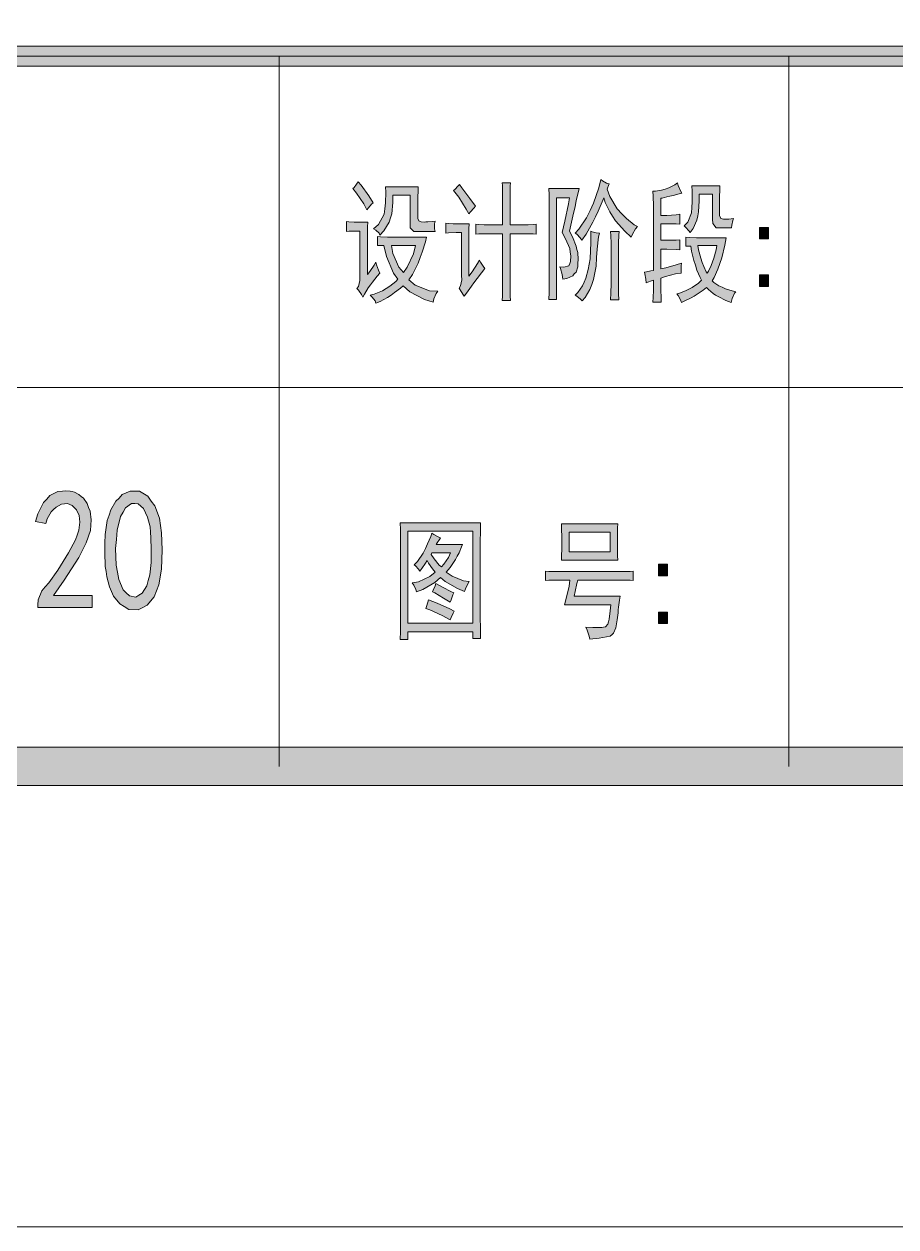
# Model space of a CAD drawing. Header units: millimetres. Extents: x 261 to 114907, y 32 to 1998430.
# Drawn here: x 110031 to 112305, y 1927133 to 1930268 of the extents above; entities that cross this region are included whole.
import ezdxf

# ---------------------------------------------------------------- set-up
doc = ezdxf.new("R2010")
doc.units = ezdxf.units.MM

msp = doc.modelspace()

# ---------------------------------------------------------------- hatches: boundary and pattern name
h = msp.add_hatch(color=0)
h.dxf.hatch_style = 2
h.paths.add_polyline_path([(107700.3, 1930158.7), (107700.3, 1930210.4), (113706.8, 1930210.4), (113706.8, 1930158.7)])
h = msp.add_hatch(color=0)
h.dxf.hatch_style = 2
h.paths.add_polyline_path([(110902, 1929857), (110910.2, 1929848.4), (110929.6, 1929820.4), (110941.2, 1929801.9), (110937.3, 1929798.4), (110929.1, 1929789.4), (110925.2, 1929784.2), (110916.6, 1929799.7), (110898.1, 1929827.3), (110888.6, 1929839.3), (110891.6, 1929842.4), (110898.1, 1929851)])
h = msp.add_hatch(color=0)
h.dxf.hatch_style = 2
h.paths.add_polyline_path([(111055.8, 1929727.3), (111047.2, 1929727.3), (111038.1, 1929736.8), (111037.7, 1929746.3), (111037.7, 1929822.1), (110992.9, 1929822.1), (110992.9, 1929803.2), (110989.9, 1929773.4), (110986.4, 1929762.6), (110983, 1929751.9), (110969.2, 1929729.5), (110958.4, 1929717.8), (110956.7, 1929722.6), (110948.5, 1929730.8), (110942.5, 1929734.2), (110955, 1929745.4), (110969.6, 1929772.1), (110971.4, 1929786.8), (110973.1, 1929801.9), (110974.4, 1929829.9), (110973.9, 1929843.7), (111058.8, 1929843.7), (111058.4, 1929835.5), (111058, 1929815.2), (111058, 1929803.2), (111058, 1929766.5), (111058, 1929760.9), (111060.6, 1929754.9), (111063.6, 1929753.6), (111066.2, 1929752.7), (111074.3, 1929751.9), (111079.1, 1929752.3), (111084.3, 1929752.7), (111095.9, 1929753.6), (111102.8, 1929754.5), (111101.5, 1929747.6), (111101.5, 1929734.2), (111102.8, 1929727.3)])
h = msp.add_hatch(color=0)
h.dxf.hatch_style = 2
h.paths.add_polyline_path([(111166.6, 1929850.1), (111173, 1929841.5), (111193.7, 1929813.1), (111207.9, 1929793.7), (111203.6, 1929788.1), (111195, 1929778.2), (111190.7, 1929773.4), (111184.2, 1929785.9), (111164.4, 1929816.5), (111151, 1929834.2), (111154.9, 1929837.6), (111162.3, 1929845.8)])
h = msp.add_hatch(color=0)
h.dxf.hatch_style = 2
h.paths.add_polyline_path([(111279, 1929745), (111279, 1929812.6), (111279, 1929826), (111278.6, 1929847.1), (111278.2, 1929854.4), (111299.3, 1929854.4), (111298.9, 1929845.8), (111298.4, 1929829.9), (111298.4, 1929823.4), (111298.4, 1929745), (111339.8, 1929745), (111345.8, 1929745), (111359.2, 1929745.4), (111366.1, 1929746.3), (111366.1, 1929720.4), (111358.7, 1929721.3), (111345.8, 1929721.7), (111340.7, 1929721.7), (111298.4, 1929721.7), (111298.4, 1929586.8), (111298.4, 1929578.6), (111298.9, 1929558.8), (111299.3, 1929547.6), (111278.2, 1929547.6), (111278.6, 1929558.8), (111279, 1929577.8), (111279, 1929585.5), (111279, 1929721.7), (111239.4, 1929721.7), (111231.6, 1929721.7), (111216.5, 1929721.3), (111209.2, 1929720.4), (111209.2, 1929746.3), (111216.5, 1929745.4), (111230.8, 1929745), (111237.2, 1929745)])
h = msp.add_hatch(color=0)
h.dxf.hatch_style = 2
h.paths.add_polyline_path([(111478.5, 1929839.3), (111476.8, 1929832), (111471.2, 1929807.9), (111467.8, 1929791.5), (111463.9, 1929775.1), (111457, 1929743.7), (111453.6, 1929728.6), (111461.3, 1929713.1), (111471.2, 1929689), (111472.9, 1929680.8), (111475.1, 1929672.2), (111476, 1929654.5), (111475.5, 1929645), (111475.1, 1929635.5), (111470.4, 1929621.3), (111466, 1929616.6), (111461.7, 1929611.8), (111446.7, 1929604.9), (111436.3, 1929602.8), (111434.2, 1929615.3), (111429.9, 1929631.2), (111428.1, 1929635.5), (111438.5, 1929634.2), (111451.4, 1929638.1), (111454, 1929643.7), (111456.1, 1929648.9), (111457, 1929664), (111455.3, 1929673.4), (111454, 1929682.9), (111443.2, 1929708.3), (111434.2, 1929724.7), (111441.1, 1929754.5), (111451, 1929799.7), (111453.6, 1929815.2), (111419.1, 1929815.2), (111419.1, 1929550.2), (111399.7, 1929550.2), (111400.1, 1929568.3), (111400.5, 1929600.2), (111400.5, 1929614), (111400.5, 1929774.7), (111400.5, 1929790.2), (111400.1, 1929822.5), (111399.7, 1929839.3)])
h = msp.add_hatch(color=0)
h.dxf.hatch_style = 2
h.paths.add_polyline_path([(111551.8, 1929838.1), (111558.7, 1929818.7), (111577.7, 1929786.3), (111589.7, 1929773.8), (111601.8, 1929761.4), (111622, 1929745), (111630.7, 1929740.7), (111625.9, 1929734.2), (111617.7, 1929720), (111614.7, 1929712.7), (111597.9, 1929728.2), (111573.3, 1929755.3), (111566, 1929767.4), (111558.3, 1929779), (111546.6, 1929803.2), (111542.8, 1929815.2), (111538.9, 1929804.9), (111528.5, 1929780.3), (111521.6, 1929765.7), (111514.7, 1929751.4), (111497.1, 1929720.4), (111485.9, 1929704.5), (111481.6, 1929710.5), (111472.5, 1929720), (111467.8, 1929723.4), (111478.1, 1929733.3), (111497.9, 1929762.6), (111507, 1929782), (111516, 1929801.4), (111530.3, 1929841.5), (111535.4, 1929862.6), (111539.7, 1929859.2), (111550.1, 1929853.6), (111557, 1929851.8), (111554.8, 1929847.1), (111552.2, 1929840.2)])
h = msp.add_hatch(color=0)
h.dxf.hatch_style = 2
h.paths.add_polyline_path([(111746.6, 1929827.3), (111739.2, 1929825.1), (111723.7, 1929821.2), (111715.5, 1929819.1), (111706.9, 1929817.4), (111695.3, 1929814.4), (111691.4, 1929813.9), (111691.4, 1929769.1), (111706.9, 1929769.1), (111731.5, 1929770.4), (111741.4, 1929772.1), (111741.4, 1929746.3), (111731.5, 1929747.1), (111706.9, 1929747.6), (111691.4, 1929747.6), (111691.4, 1929704.5), (111706.9, 1929704.5), (111731.5, 1929704.9), (111741.4, 1929705.8), (111741.4, 1929679.9), (111731.5, 1929680.8), (111706.9, 1929681.2), (111691.4, 1929681.2), (111691.4, 1929629.9), (111704.8, 1929632.5), (111731.5, 1929640.3), (111745.3, 1929645), (111744.9, 1929638.1), (111744.4, 1929625.2), (111744.4, 1929619.1), (111730.2, 1929616.6), (111703.9, 1929609.7), (111691.4, 1929605.8), (111691.4, 1929582.5), (111691.4, 1929574.8), (111692.3, 1929554.9), (111692.7, 1929543.3), (111671.2, 1929543.3), (111672, 1929554.9), (111672.5, 1929574.8), (111672.5, 1929582.5), (111672.5, 1929600.2), (111667.3, 1929598.9), (111657.8, 1929595.4), (111653.1, 1929593.3), (111652.2, 1929602.8), (111650, 1929617), (111649.2, 1929621.7), (111653.9, 1929622.6), (111665.6, 1929624.8), (111672.5, 1929626), (111672.5, 1929782.9), (111672.5, 1929794.1), (111672, 1929819.1), (111671.2, 1929832.9), (111677.6, 1929832.9), (111693.1, 1929835.5), (111702.6, 1929838.1), (111712.5, 1929841.1), (111728.5, 1929848.8), (111735.4, 1929854.4), (111737.1, 1929847.1), (111742.7, 1929833.3)])
h = msp.add_hatch(color=0)
h.dxf.hatch_style = 2
h.paths.add_polyline_path([(111845.7, 1929846.2), (111845.3, 1929836.3), (111844.8, 1929817.4), (111844.8, 1929808.3), (111844.8, 1929774.7), (111844.8, 1929768.7), (111847.8, 1929761.4), (111851.3, 1929760.5), (111854.7, 1929759.6), (111869.4, 1929759.6), (111881, 1929760.9), (111879.3, 1929756.2), (111876.7, 1929744.1), (111876.3, 1929736.8), (111844.8, 1929736.8), (111836.2, 1929736.8), (111827.2, 1929748.4), (111826.3, 1929759.6), (111826.3, 1929824.7), (111791.8, 1929824.7), (111791.8, 1929807), (111790.1, 1929778.6), (111787.9, 1929767.8), (111785.8, 1929757), (111776.3, 1929735.5), (111768.6, 1929724.7), (111765.1, 1929729.5), (111756.9, 1929738.1), (111752.6, 1929742.4), (111762.1, 1929751.4), (111772, 1929775.6), (111772.9, 1929790.2), (111773.3, 1929804.9), (111773.3, 1929832.9), (111772.9, 1929846.2)])
h = msp.add_hatch(color=0)
h.dxf.hatch_style = 2
h.paths.add_polyline_path([(110927, 1929751.9), (110926.5, 1929739.4), (110926.1, 1929712.7), (110926.1, 1929697.6), (110926.1, 1929615.3), (110932.6, 1929623), (110943.8, 1929639.4), (110948.5, 1929647.6), (110949.8, 1929640.7), (110955, 1929626.5), (110958.4, 1929619.1), (110952, 1929611), (110939.9, 1929595.4), (110934.3, 1929588.1), (110928.7, 1929580.8), (110918.4, 1929564.4), (110914, 1929555.8), (110910.6, 1929563.1), (110902.8, 1929574.8), (110899, 1929578.6), (110902.8, 1929584.2), (110906.7, 1929599.8), (110906.7, 1929609.7), (110906.7, 1929728.6), (110896.4, 1929728.6), (110878.7, 1929728.2), (110871.4, 1929727.3), (110871.4, 1929753.2), (110877.8, 1929752.3), (110891.6, 1929751.9), (110899, 1929751.9)])
h = msp.add_hatch(color=0)
h.dxf.hatch_style = 2
h.paths.add_polyline_path([(111192, 1929747.6), (111191.1, 1929734.6), (111190.7, 1929707.9), (111190.7, 1929693.7), (111190.7, 1929611), (111199.3, 1929622.6), (111213.1, 1929643.7), (111218.3, 1929652.8), (111221.3, 1929647.6), (111228.2, 1929636.8), (111232.5, 1929631.2), (111204, 1929593.3), (111197.6, 1929584.7), (111184.7, 1929567), (111178.6, 1929558.4), (111175.2, 1929564.4), (111168.3, 1929575.2), (111165.3, 1929579.9), (111169.1, 1929585.5), (111172.2, 1929601.5), (111171.7, 1929612.3), (111171.7, 1929724.7), (111157.9, 1929724.7), (111137.7, 1929723.9), (111130.8, 1929723.4), (111130.8, 1929748.9), (111139, 1929748.4), (111150.2, 1929747.6), (111153.2, 1929747.6)])
h = msp.add_hatch(color=0)
h.paths.add_polyline_path([(110952.4, 1929714), (110960.6, 1929713.1), (110978.7, 1929712.7), (110989, 1929712.7), (111080.4, 1929712.7), (111077.4, 1929700.2), (111068.7, 1929673.4), (111063.6, 1929659.2), (111058.4, 1929644.6), (111043.7, 1929615.7), (111034.7, 1929601.5), (111051.1, 1929587.3), (111088.6, 1929572.6), (111109.7, 1929571.7), (111105.8, 1929565.7), (111099.3, 1929551.5), (111097.6, 1929543.3), (111075.6, 1929549.8), (111036.9, 1929570.5), (111019.6, 1929585.5), (111012.7, 1929579.9), (110997.2, 1929568.3), (110988.2, 1929561.8), (110978.7, 1929555.4), (110959.3, 1929545), (110948.5, 1929540.7), (110946.4, 1929546.3), (110939, 1929556.2), (110933.4, 1929561), (110944.2, 1929563.6), (110965.3, 1929572.6), (110975.2, 1929578.6), (110985.1, 1929584.7), (111000.2, 1929596.7), (111005.4, 1929602.8), (110994.2, 1929618.7), (110975.7, 1929662.2), (110968.8, 1929690.7), (110952.4, 1929690.7)])
h.paths.add_polyline_path([(111020.5, 1929620.4), (111030.4, 1929634.2), (111046.3, 1929669.1), (111051.9, 1929690.7), (110989, 1929690.7), (110992.5, 1929670), (111008.4, 1929634.7)])
h = msp.add_hatch(color=0)
h.dxf.hatch_style = 2
h.paths.add_polyline_path([(111531.5, 1929723.4), (111529.4, 1929713.1), (111525.9, 1929681.2), (111524.2, 1929659.2), (111522.9, 1929637.2), (111516, 1929602.3), (111511.3, 1929589.4), (111506.1, 1929576.5), (111494.1, 1929554.9), (111486.7, 1929546.3), (111482.4, 1929551.1), (111472.5, 1929558.4), (111467.8, 1929561), (111475.1, 1929568.3), (111487.2, 1929585.5), (111491.5, 1929595.4), (111495.8, 1929605.4), (111502.2, 1929628.6), (111504.4, 1929642), (111507, 1929655.8), (111509.1, 1929698.9), (111509.1, 1929728.6), (111512.2, 1929726.4), (111523.4, 1929723.9)])
h = msp.add_hatch(color=0)
h.dxf.hatch_style = 2
h.paths.add_polyline_path([(111583.3, 1929727.3), (111582, 1929717.8), (111581.1, 1929697.6), (111581.1, 1929686.8), (111581.1, 1929596.3), (111581.1, 1929589.4), (111581.5, 1929565.7), (111582, 1929548.9), (111560.8, 1929548.9), (111561.3, 1929567), (111561.7, 1929591.6), (111561.7, 1929597.6), (111561.7, 1929686.8), (111561.7, 1929696.3), (111561.3, 1929716.5), (111560.8, 1929727.3)])
h = msp.add_hatch(color=0)
h.paths.add_polyline_path([(111862.1, 1929710.9), (111859, 1929692), (111850.9, 1929658.8), (111845.7, 1929644.1), (111840.5, 1929629.5), (111830.6, 1929607.1), (111825.4, 1929598.9), (111830.2, 1929594.2), (111843.1, 1929585.5), (111851.7, 1929582.1), (111860.3, 1929578.2), (111878, 1929572.6), (111887.5, 1929570.5), (111883.6, 1929566.6), (111877.6, 1929552.4), (111875, 1929542), (111861.6, 1929547.6), (111840.9, 1929557.5), (111834.5, 1929561.8), (111828, 1929566.1), (111816, 1929576.1), (111810.4, 1929581.2), (111802.2, 1929574.8), (111786.2, 1929563.6), (111778.9, 1929558.8), (111771.1, 1929554.5), (111754.3, 1929546.3), (111745.3, 1929542), (111743.1, 1929548.9), (111737.1, 1929560.5), (111733.2, 1929565.3), (111740.1, 1929567), (111756.1, 1929573), (111764.7, 1929577.3), (111773.3, 1929581.2), (111790.1, 1929592.9), (111797.9, 1929600.2), (111794, 1929607.1), (111785.8, 1929626.5), (111781.9, 1929639.4), (111777.6, 1929651.5), (111771.6, 1929676.5), (111769.8, 1929689.4), (111766, 1929689.4), (111759.5, 1929689.4), (111756.5, 1929689.4), (111756.5, 1929712.7), (111766, 1929711.8), (111784.5, 1929710.9), (111793.1, 1929710.9)])
h.paths.add_polyline_path([(111787.9, 1929690.7), (111790.1, 1929679.5), (111795.7, 1929657.5), (111799.6, 1929646.7), (111803.5, 1929636.4), (111809.9, 1929622.6), (111812.1, 1929619.1), (111816, 1929623.9), (111822.8, 1929638.5), (111826.3, 1929648.5), (111830.2, 1929657.9), (111835.8, 1929679.5), (111837.5, 1929690.7), (111793.1, 1929690.7)])
h = msp.add_hatch(color=0)
h.dxf.hatch_style = 2
h.paths.add_polyline_path([(111972.4, 1929708.3), (111949.1, 1929708.3), (111949.1, 1929738.1), (111972.4, 1929738.1)])
h = msp.add_hatch(color=0)
h.dxf.hatch_style = 2
h.paths.add_polyline_path([(111972.4, 1929584.2), (111949.1, 1929584.2), (111949.1, 1929614), (111972.4, 1929614)])
h = msp.add_hatch(color=0)
h.dxf.hatch_style = 2
h.paths.add_polyline_path([(110066.4, 1928753.9), (110067.3, 1928767.2), (110077.2, 1928790.9), (110086.2, 1928801.3), (110095.3, 1928812), (110118.6, 1928844.8), (110132.4, 1928867.2), (110146.6, 1928889.6), (110164.7, 1928924.1), (110169, 1928936.1), (110173.3, 1928948.6), (110176.3, 1928969.8), (110175.4, 1928978.4), (110174.2, 1928987), (110167.7, 1929001.6), (110162.1, 1929007.2), (110156.5, 1929012.8), (110143.6, 1929018), (110136.2, 1929017.2), (110128.5, 1929016.3), (110114.7, 1929009), (110107.8, 1929002.9), (110101.3, 1928996.9), (110091, 1928978.4), (110087.5, 1928966.3), (110060.8, 1928971.5), (110066.4, 1928991.7), (110081.1, 1929021), (110089.7, 1929030.1), (110098.3, 1929039.1), (110119, 1929049.5), (110131.1, 1929050.3), (110138, 1929051.2), (110150.9, 1929050.8), (110156.5, 1929049.5), (110162.1, 1929048.2), (110173.7, 1929042.2), (110179.3, 1929037), (110185.4, 1929032.2), (110195.3, 1929018), (110199.2, 1929008.1), (110203, 1928998.6), (110205.6, 1928975.4), (110204.8, 1928961.6), (110203.9, 1928948.2), (110192.7, 1928915.9), (110183.2, 1928896.9), (110173.3, 1928878), (110135.4, 1928818.9), (110107.4, 1928778.4), (110208.2, 1928778.4), (110208.2, 1928747), (110066.4, 1928747)])
h = msp.add_hatch(color=0)
h.paths.add_polyline_path([(110241.8, 1928914.6), (110242.7, 1928937.9), (110247.8, 1928974.5), (110252.6, 1928987.9), (110256.9, 1929001.6), (110269.8, 1929024.1), (110278.4, 1929032.7), (110286.6, 1929041.7), (110307.3, 1929050.3), (110319.8, 1929050.3), (110331.9, 1929050.3), (110353.4, 1929037.4), (110362.5, 1929024.9), (110371.5, 1929012), (110383.6, 1928980.1), (110386.2, 1928960.7), (110389.2, 1928941.7), (110390.9, 1928897.4), (110390, 1928872.4), (110388.8, 1928847.4), (110381.9, 1928806.4), (110375.8, 1928790.9), (110369.8, 1928775), (110352.1, 1928753), (110340.1, 1928747), (110328, 1928740.9), (110304.3, 1928742.2), (110292.2, 1928749.6), (110280.6, 1928757.3), (110263.8, 1928776.7), (110258.6, 1928789.2), (110253.9, 1928801.3), (110247, 1928827.1), (110244.8, 1928840.9), (110242.7, 1928854.3), (110241.4, 1928891.3)])
h.paths.add_polyline_path([(110271.5, 1928924.9), (110269.4, 1928900.8), (110270.7, 1928857.7), (110274.1, 1928839.2), (110277.6, 1928820.2), (110289.2, 1928793.5), (110297.4, 1928785.8), (110305.6, 1928777.6), (110322, 1928774.6), (110330.1, 1928779.3), (110338.8, 1928784.5), (110350.8, 1928803.4), (110354.7, 1928818.1), (110358.6, 1928832.3), (110362.5, 1928864.2), (110362.5, 1928881), (110362.5, 1928898.2), (110361.6, 1928929.2), (110360.3, 1928943.5), (110359.5, 1928957.3), (110353, 1928982.7), (110347.8, 1928994.3), (110342.6, 1929005.5), (110328.4, 1929017.6), (110319.8, 1929018), (110311.2, 1929018.4), (110295.7, 1929007.2), (110288.8, 1928996), (110282.3, 1928984.4), (110273.3, 1928949.1)])
h = msp.add_hatch(color=0)
h.paths.add_polyline_path([(111221.3, 1928968), (111220.9, 1928950.8), (111220.4, 1928913.7), (111220.4, 1928893.5), (111220.4, 1928748.7), (111220.4, 1928728), (111220.9, 1928686.6), (111221.3, 1928666.4), (111201, 1928666.4), (111201, 1928684.1), (111031.7, 1928684.1), (111031.7, 1928663.8), (111011.4, 1928663.8), (111012.3, 1928684.5), (111012.7, 1928728), (111012.7, 1928750), (111012.7, 1928893.5), (111012.7, 1928913.3), (111012.3, 1928950.4), (111011.4, 1928968)])
h.paths.add_polyline_path([(111201, 1928706.9), (111201, 1928946.1), (111031.7, 1928946.1), (111031.7, 1928706.9)])
h = msp.add_hatch(color=0)
h.paths.add_polyline_path([(111579.4, 1928965), (111578.9, 1928955.1), (111578.5, 1928931.8), (111578.5, 1928919.3), (111578.5, 1928906.4), (111578.9, 1928881.8), (111579.4, 1928870.6), (111432.4, 1928870.6), (111432.9, 1928880.1), (111433.3, 1928902.1), (111433.3, 1928915), (111433.3, 1928928.8), (111432.9, 1928953.8), (111432.4, 1928965)])
h.paths.add_polyline_path([(111559.1, 1928892.2), (111559.1, 1928943.5), (111452.7, 1928943.5), (111452.7, 1928892.2)])
h = msp.add_hatch(color=0)
h.paths.add_polyline_path([(111117, 1928928.8), (111114, 1928924.5), (111108.4, 1928915.9), (111105.8, 1928911.2), (111173.9, 1928911.2), (111171.7, 1928905.1), (111165.3, 1928890), (111160.5, 1928881.4), (111156.2, 1928872.4), (111142, 1928851.7), (111132.1, 1928839.6), (111147.6, 1928829.3), (111177.3, 1928817.2), (111192, 1928815.1), (111188.5, 1928809), (111182.5, 1928796.1), (111179.9, 1928789.2), (111161, 1928797), (111129.5, 1928815.1), (111117, 1928825.8), (111102.4, 1928812.9), (111070.9, 1928793.9), (111054.1, 1928787.9), (111052.8, 1928793.9), (111047.2, 1928805.6), (111042.9, 1928811.2), (111059.3, 1928814.6), (111089, 1928828.4), (111102.8, 1928839.6), (111095.9, 1928848.2), (111085.5, 1928862.9), (111082.5, 1928869.4), (111077.8, 1928862.5), (111068.3, 1928848.7), (111063.1, 1928842.2), (111059.7, 1928847.4), (111051.9, 1928855.6), (111048.1, 1928858.1), (111056.7, 1928867.6), (111071.3, 1928889.2), (111077.4, 1928900.8), (111083.4, 1928912.9), (111092, 1928932.7), (111094.6, 1928940.9), (111099.8, 1928937.4), (111111, 1928931.4)])
h.paths.add_polyline_path([(111092.9, 1928885.3), (111100.2, 1928874.1), (111113.6, 1928857.7), (111119.2, 1928853), (111125.6, 1928859.9), (111137.7, 1928878), (111143.3, 1928889.6), (111094.6, 1928889.6)])
h = msp.add_hatch(color=0)
h.dxf.hatch_style = 2
h.paths.add_polyline_path([(111585.4, 1928840.9), (111594.9, 1928840.9), (111612.1, 1928841.3), (111619.9, 1928842.2), (111619.9, 1928817.6), (111612.1, 1928818.5), (111594.9, 1928818.9), (111585.4, 1928818.9), (111475.1, 1928818.9), (111472.9, 1928809.9), (111468.2, 1928788.8), (111465.6, 1928777.1), (111585.4, 1928777.1), (111583.7, 1928766.4), (111581.5, 1928748.3), (111580.7, 1928740.9), (111580.2, 1928733.2), (111577.7, 1928715.5), (111576.4, 1928704.7), (111574.6, 1928694.4), (111568.6, 1928680.2), (111564.3, 1928676.7), (111559.6, 1928672.9), (111530.7, 1928667.3), (111506.1, 1928665.1), (111504.4, 1928672.4), (111499.2, 1928687.9), (111496.2, 1928696.1), (111514.3, 1928695.3), (111537.6, 1928695.3), (111542.3, 1928696.1), (111547.1, 1928697), (111553.5, 1928703.9), (111554.8, 1928710.3), (111556.5, 1928716.8), (111559.6, 1928738.8), (111561.3, 1928754.3), (111440.6, 1928754.3), (111444.9, 1928770.7), (111452.3, 1928803), (111454.4, 1928818.9), (111430.3, 1928818.9), (111419.5, 1928818.9), (111399.7, 1928818.5), (111390.6, 1928817.6), (111390.6, 1928842.2), (111399.7, 1928841.3), (111419.5, 1928840.9), (111430.3, 1928840.9)])
h = msp.add_hatch(color=0)
h.dxf.hatch_style = 2
h.paths.add_polyline_path([(111709.1, 1928830.1), (111685.8, 1928830.1), (111685.8, 1928859.9), (111709.1, 1928859.9)])
h = msp.add_hatch(color=0)
h.dxf.hatch_style = 2
h.paths.add_polyline_path([(111104.9, 1928809.9), (111122.2, 1928800.4), (111145.4, 1928787.9), (111151.5, 1928785.3), (111148.9, 1928780.2), (111144.6, 1928767.7), (111142.4, 1928761.2), (111125.2, 1928772), (111101.9, 1928785.3), (111095.9, 1928787.9), (111098, 1928792.6), (111102.8, 1928803.4)])
h = msp.add_hatch(color=0)
h.dxf.hatch_style = 2
h.paths.add_polyline_path([(111085.5, 1928767.7), (111108, 1928759), (111141.1, 1928744), (111152.3, 1928737.9), (111149.8, 1928732.8), (111145, 1928721.1), (111142.4, 1928715.1), (111121.7, 1928726.7), (111089.4, 1928741.4), (111078.7, 1928744.8), (111080.4, 1928750), (111084.3, 1928761.6)])
h = msp.add_hatch(color=0)
h.dxf.hatch_style = 2
h.paths.add_polyline_path([(111709.1, 1928705.6), (111685.8, 1928705.6), (111685.8, 1928735.3), (111709.1, 1928735.3)])
h = msp.add_hatch(color=0)
h.dxf.hatch_style = 2
h.paths.add_polyline_path([(16914.1, 1928283.3), (17014.1, 1928383.3), (113656.8, 1928383.3), (113756.8, 1928283.3)])

# ---------------------------------------------------------------- linework, layer by layer
at = {"color": 0, "lineweight": 0}
for points in [[(114906.9, 1927132.8), (114906.9, 1998429.8), (13963.2, 1998429.8), (13963.2, 1927132.8)], [(107700.3, 1930158.7), (107700.3, 1930210.4), (113706.8, 1930210.4), (113706.8, 1930158.7)], [(110902, 1929857), (110910.2, 1929848.4), (110929.6, 1929820.4), (110941.2, 1929801.9), (110937.3, 1929798.4), (110929.1, 1929789.4), (110925.2, 1929784.2), (110916.6, 1929799.7), (110898.1, 1929827.3), (110888.6, 1929839.3), (110891.6, 1929842.4), (110898.1, 1929851)], [(111055.8, 1929727.3), (111047.2, 1929727.3), (111038.1, 1929736.8), (111037.7, 1929746.3), (111037.7, 1929822.1), (110992.9, 1929822.1), (110992.9, 1929803.2), (110989.9, 1929773.4), (110986.4, 1929762.6), (110983, 1929751.9), (110969.2, 1929729.5), (110958.4, 1929717.8), (110956.7, 1929722.6), (110948.5, 1929730.8), (110942.5, 1929734.2), (110955, 1929745.4), (110969.6, 1929772.1), (110971.4, 1929786.8), (110973.1, 1929801.9), (110974.4, 1929829.9), (110973.9, 1929843.7), (111058.8, 1929843.7), (111058.4, 1929835.5), (111058, 1929815.2), (111058, 1929803.2), (111058, 1929766.5), (111058, 1929760.9), (111060.6, 1929754.9), (111063.6, 1929753.6), (111066.2, 1929752.7), (111074.3, 1929751.9), (111079.1, 1929752.3), (111084.3, 1929752.7), (111095.9, 1929753.6), (111102.8, 1929754.5), (111101.5, 1929747.6), (111101.5, 1929734.2), (111102.8, 1929727.3)], [(111166.6, 1929850.1), (111173, 1929841.5), (111193.7, 1929813.1), (111207.9, 1929793.7), (111203.6, 1929788.1), (111195, 1929778.2), (111190.7, 1929773.4), (111184.2, 1929785.9), (111164.4, 1929816.5), (111151, 1929834.2), (111154.9, 1929837.6), (111162.3, 1929845.8)], [(111279, 1929745), (111279, 1929812.6), (111279, 1929826), (111278.6, 1929847.1), (111278.2, 1929854.4), (111299.3, 1929854.4), (111298.9, 1929845.8), (111298.4, 1929829.9), (111298.4, 1929823.4), (111298.4, 1929745), (111339.8, 1929745), (111345.8, 1929745), (111359.2, 1929745.4), (111366.1, 1929746.3), (111366.1, 1929720.4), (111358.7, 1929721.3), (111345.8, 1929721.7), (111340.7, 1929721.7), (111298.4, 1929721.7), (111298.4, 1929586.8), (111298.4, 1929578.6), (111298.9, 1929558.8), (111299.3, 1929547.6), (111278.2, 1929547.6), (111278.6, 1929558.8), (111279, 1929577.8), (111279, 1929585.5), (111279, 1929721.7), (111239.4, 1929721.7), (111231.6, 1929721.7), (111216.5, 1929721.3), (111209.2, 1929720.4), (111209.2, 1929746.3), (111216.5, 1929745.4), (111230.8, 1929745), (111237.2, 1929745)], [(111478.5, 1929839.3), (111476.8, 1929832), (111471.2, 1929807.9), (111467.8, 1929791.5), (111463.9, 1929775.1), (111457, 1929743.7), (111453.6, 1929728.6), (111461.3, 1929713.1), (111471.2, 1929689), (111472.9, 1929680.8), (111475.1, 1929672.2), (111476, 1929654.5), (111475.5, 1929645), (111475.1, 1929635.5), (111470.4, 1929621.3), (111466, 1929616.6), (111461.7, 1929611.8), (111446.7, 1929604.9), (111436.3, 1929602.8), (111434.2, 1929615.3), (111429.9, 1929631.2), (111428.1, 1929635.5), (111438.5, 1929634.2), (111451.4, 1929638.1), (111454, 1929643.7), (111456.1, 1929648.9), (111457, 1929664), (111455.3, 1929673.4), (111454, 1929682.9), (111443.2, 1929708.3), (111434.2, 1929724.7), (111441.1, 1929754.5), (111451, 1929799.7), (111453.6, 1929815.2), (111419.1, 1929815.2), (111419.1, 1929550.2), (111399.7, 1929550.2), (111400.1, 1929568.3), (111400.5, 1929600.2), (111400.5, 1929614), (111400.5, 1929774.7), (111400.5, 1929790.2), (111400.1, 1929822.5), (111399.7, 1929839.3)], [(111551.8, 1929838.1), (111558.7, 1929818.7), (111577.7, 1929786.3), (111589.7, 1929773.8), (111601.8, 1929761.4), (111622, 1929745), (111630.7, 1929740.7), (111625.9, 1929734.2), (111617.7, 1929720), (111614.7, 1929712.7), (111597.9, 1929728.2), (111573.3, 1929755.3), (111566, 1929767.4), (111558.3, 1929779), (111546.6, 1929803.2), (111542.8, 1929815.2), (111538.9, 1929804.9), (111528.5, 1929780.3), (111521.6, 1929765.7), (111514.7, 1929751.4), (111497.1, 1929720.4), (111485.9, 1929704.5), (111481.6, 1929710.5), (111472.5, 1929720), (111467.8, 1929723.4), (111478.1, 1929733.3), (111497.9, 1929762.6), (111507, 1929782), (111516, 1929801.4), (111530.3, 1929841.5), (111535.4, 1929862.6), (111539.7, 1929859.2), (111550.1, 1929853.6), (111557, 1929851.8), (111554.8, 1929847.1), (111552.2, 1929840.2)], [(111746.6, 1929827.3), (111739.2, 1929825.1), (111723.7, 1929821.2), (111715.5, 1929819.1), (111706.9, 1929817.4), (111695.3, 1929814.4), (111691.4, 1929813.9), (111691.4, 1929769.1), (111706.9, 1929769.1), (111731.5, 1929770.4), (111741.4, 1929772.1), (111741.4, 1929746.3), (111731.5, 1929747.1), (111706.9, 1929747.6), (111691.4, 1929747.6), (111691.4, 1929704.5), (111706.9, 1929704.5), (111731.5, 1929704.9), (111741.4, 1929705.8), (111741.4, 1929679.9), (111731.5, 1929680.8), (111706.9, 1929681.2), (111691.4, 1929681.2), (111691.4, 1929629.9), (111704.8, 1929632.5), (111731.5, 1929640.3), (111745.3, 1929645), (111744.9, 1929638.1), (111744.4, 1929625.2), (111744.4, 1929619.1), (111730.2, 1929616.6), (111703.9, 1929609.7), (111691.4, 1929605.8), (111691.4, 1929582.5), (111691.4, 1929574.8), (111692.3, 1929554.9), (111692.7, 1929543.3), (111671.2, 1929543.3), (111672, 1929554.9), (111672.5, 1929574.8), (111672.5, 1929582.5), (111672.5, 1929600.2), (111667.3, 1929598.9), (111657.8, 1929595.4), (111653.1, 1929593.3), (111652.2, 1929602.8), (111650, 1929617), (111649.2, 1929621.7), (111653.9, 1929622.6), (111665.6, 1929624.8), (111672.5, 1929626), (111672.5, 1929782.9), (111672.5, 1929794.1), (111672, 1929819.1), (111671.2, 1929832.9), (111677.6, 1929832.9), (111693.1, 1929835.5), (111702.6, 1929838.1), (111712.5, 1929841.1), (111728.5, 1929848.8), (111735.4, 1929854.4), (111737.1, 1929847.1), (111742.7, 1929833.3)], [(111845.7, 1929846.2), (111845.3, 1929836.3), (111844.8, 1929817.4), (111844.8, 1929808.3), (111844.8, 1929774.7), (111844.8, 1929768.7), (111847.8, 1929761.4), (111851.3, 1929760.5), (111854.7, 1929759.6), (111869.4, 1929759.6), (111881, 1929760.9), (111879.3, 1929756.2), (111876.7, 1929744.1), (111876.3, 1929736.8), (111844.8, 1929736.8), (111836.2, 1929736.8), (111827.2, 1929748.4), (111826.3, 1929759.6), (111826.3, 1929824.7), (111791.8, 1929824.7), (111791.8, 1929807), (111790.1, 1929778.6), (111787.9, 1929767.8), (111785.8, 1929757), (111776.3, 1929735.5), (111768.6, 1929724.7), (111765.1, 1929729.5), (111756.9, 1929738.1), (111752.6, 1929742.4), (111762.1, 1929751.4), (111772, 1929775.6), (111772.9, 1929790.2), (111773.3, 1929804.9), (111773.3, 1929832.9), (111772.9, 1929846.2)], [(110927, 1929751.9), (110926.5, 1929739.4), (110926.1, 1929712.7), (110926.1, 1929697.6), (110926.1, 1929615.3), (110932.6, 1929623), (110943.8, 1929639.4), (110948.5, 1929647.6), (110949.8, 1929640.7), (110955, 1929626.5), (110958.4, 1929619.1), (110952, 1929611), (110939.9, 1929595.4), (110934.3, 1929588.1), (110928.7, 1929580.8), (110918.4, 1929564.4), (110914, 1929555.8), (110910.6, 1929563.1), (110902.8, 1929574.8), (110899, 1929578.6), (110902.8, 1929584.2), (110906.7, 1929599.8), (110906.7, 1929609.7), (110906.7, 1929728.6), (110896.4, 1929728.6), (110878.7, 1929728.2), (110871.4, 1929727.3), (110871.4, 1929753.2), (110877.8, 1929752.3), (110891.6, 1929751.9), (110899, 1929751.9)], [(111192, 1929747.6), (111191.1, 1929734.6), (111190.7, 1929707.9), (111190.7, 1929693.7), (111190.7, 1929611), (111199.3, 1929622.6), (111213.1, 1929643.7), (111218.3, 1929652.8), (111221.3, 1929647.6), (111228.2, 1929636.8), (111232.5, 1929631.2), (111204, 1929593.3), (111197.6, 1929584.7), (111184.7, 1929567), (111178.6, 1929558.4), (111175.2, 1929564.4), (111168.3, 1929575.2), (111165.3, 1929579.9), (111169.1, 1929585.5), (111172.2, 1929601.5), (111171.7, 1929612.3), (111171.7, 1929724.7), (111157.9, 1929724.7), (111137.7, 1929723.9), (111130.8, 1929723.4), (111130.8, 1929748.9), (111139, 1929748.4), (111150.2, 1929747.6), (111153.2, 1929747.6)], [(110952.4, 1929714), (110960.6, 1929713.1), (110978.7, 1929712.7), (110989, 1929712.7), (111080.4, 1929712.7), (111077.4, 1929700.2), (111068.7, 1929673.4), (111063.6, 1929659.2), (111058.4, 1929644.6), (111043.7, 1929615.7), (111034.7, 1929601.5), (111051.1, 1929587.3), (111088.6, 1929572.6), (111109.7, 1929571.7), (111105.8, 1929565.7), (111099.3, 1929551.5), (111097.6, 1929543.3), (111075.6, 1929549.8), (111036.9, 1929570.5), (111019.6, 1929585.5), (111012.7, 1929579.9), (110997.2, 1929568.3), (110988.2, 1929561.8), (110978.7, 1929555.4), (110959.3, 1929545), (110948.5, 1929540.7), (110946.4, 1929546.3), (110939, 1929556.2), (110933.4, 1929561), (110944.2, 1929563.6), (110965.3, 1929572.6), (110975.2, 1929578.6), (110985.1, 1929584.7), (111000.2, 1929596.7), (111005.4, 1929602.8), (110994.2, 1929618.7), (110975.7, 1929662.2), (110968.8, 1929690.7), (110952.4, 1929690.7)], [(111531.5, 1929723.4), (111529.4, 1929713.1), (111525.9, 1929681.2), (111524.2, 1929659.2), (111522.9, 1929637.2), (111516, 1929602.3), (111511.3, 1929589.4), (111506.1, 1929576.5), (111494.1, 1929554.9), (111486.7, 1929546.3), (111482.4, 1929551.1), (111472.5, 1929558.4), (111467.8, 1929561), (111475.1, 1929568.3), (111487.2, 1929585.5), (111491.5, 1929595.4), (111495.8, 1929605.4), (111502.2, 1929628.6), (111504.4, 1929642), (111507, 1929655.8), (111509.1, 1929698.9), (111509.1, 1929728.6), (111512.2, 1929726.4), (111523.4, 1929723.9)], [(111583.3, 1929727.3), (111582, 1929717.8), (111581.1, 1929697.6), (111581.1, 1929686.8), (111581.1, 1929596.3), (111581.1, 1929589.4), (111581.5, 1929565.7), (111582, 1929548.9), (111560.8, 1929548.9), (111561.3, 1929567), (111561.7, 1929591.6), (111561.7, 1929597.6), (111561.7, 1929686.8), (111561.7, 1929696.3), (111561.3, 1929716.5), (111560.8, 1929727.3)], [(111862.1, 1929710.9), (111859, 1929692), (111850.9, 1929658.8), (111845.7, 1929644.1), (111840.5, 1929629.5), (111830.6, 1929607.1), (111825.4, 1929598.9), (111830.2, 1929594.2), (111843.1, 1929585.5), (111851.7, 1929582.1), (111860.3, 1929578.2), (111878, 1929572.6), (111887.5, 1929570.5), (111883.6, 1929566.6), (111877.6, 1929552.4), (111875, 1929542), (111861.6, 1929547.6), (111840.9, 1929557.5), (111834.5, 1929561.8), (111828, 1929566.1), (111816, 1929576.1), (111810.4, 1929581.2), (111802.2, 1929574.8), (111786.2, 1929563.6), (111778.9, 1929558.8), (111771.1, 1929554.5), (111754.3, 1929546.3), (111745.3, 1929542), (111743.1, 1929548.9), (111737.1, 1929560.5), (111733.2, 1929565.3), (111740.1, 1929567), (111756.1, 1929573), (111764.7, 1929577.3), (111773.3, 1929581.2), (111790.1, 1929592.9), (111797.9, 1929600.2), (111794, 1929607.1), (111785.8, 1929626.5), (111781.9, 1929639.4), (111777.6, 1929651.5), (111771.6, 1929676.5), (111769.8, 1929689.4), (111766, 1929689.4), (111759.5, 1929689.4), (111756.5, 1929689.4), (111756.5, 1929712.7), (111766, 1929711.8), (111784.5, 1929710.9), (111793.1, 1929710.9)], [(111972.4, 1929708.3), (111949.1, 1929708.3), (111949.1, 1929738.1), (111972.4, 1929738.1)], [(111020.5, 1929620.4), (111030.4, 1929634.2), (111046.3, 1929669.1), (111051.9, 1929690.7), (110989, 1929690.7), (110992.5, 1929670), (111008.4, 1929634.7)], [(111787.9, 1929690.7), (111790.1, 1929679.5), (111795.7, 1929657.5), (111799.6, 1929646.7), (111803.5, 1929636.4), (111809.9, 1929622.6), (111812.1, 1929619.1), (111816, 1929623.9), (111822.8, 1929638.5), (111826.3, 1929648.5), (111830.2, 1929657.9), (111835.8, 1929679.5), (111837.5, 1929690.7), (111793.1, 1929690.7)], [(111972.4, 1929584.2), (111949.1, 1929584.2), (111949.1, 1929614), (111972.4, 1929614)], [(110066.4, 1928753.9), (110067.3, 1928767.2), (110077.2, 1928790.9), (110086.2, 1928801.3), (110095.3, 1928812), (110118.6, 1928844.8), (110132.4, 1928867.2), (110146.6, 1928889.6), (110164.7, 1928924.1), (110169, 1928936.1), (110173.3, 1928948.6), (110176.3, 1928969.8), (110175.4, 1928978.4), (110174.2, 1928987), (110167.7, 1929001.6), (110162.1, 1929007.2), (110156.5, 1929012.8), (110143.6, 1929018), (110136.2, 1929017.2), (110128.5, 1929016.3), (110114.7, 1929009), (110107.8, 1929002.9), (110101.3, 1928996.9), (110091, 1928978.4), (110087.5, 1928966.3), (110060.8, 1928971.5), (110066.4, 1928991.7), (110081.1, 1929021), (110089.7, 1929030.1), (110098.3, 1929039.1), (110119, 1929049.5), (110131.1, 1929050.3), (110138, 1929051.2), (110150.9, 1929050.8), (110156.5, 1929049.5), (110162.1, 1929048.2), (110173.7, 1929042.2), (110179.3, 1929037), (110185.4, 1929032.2), (110195.3, 1929018), (110199.2, 1929008.1), (110203, 1928998.6), (110205.6, 1928975.4), (110204.8, 1928961.6), (110203.9, 1928948.2), (110192.7, 1928915.9), (110183.2, 1928896.9), (110173.3, 1928878), (110135.4, 1928818.9), (110107.4, 1928778.4), (110208.2, 1928778.4), (110208.2, 1928747), (110066.4, 1928747)], [(110241.8, 1928914.6), (110242.7, 1928937.9), (110247.8, 1928974.5), (110252.6, 1928987.9), (110256.9, 1929001.6), (110269.8, 1929024.1), (110278.4, 1929032.7), (110286.6, 1929041.7), (110307.3, 1929050.3), (110319.8, 1929050.3), (110331.9, 1929050.3), (110353.4, 1929037.4), (110362.5, 1929024.9), (110371.5, 1929012), (110383.6, 1928980.1), (110386.2, 1928960.7), (110389.2, 1928941.7), (110390.9, 1928897.4), (110390, 1928872.4), (110388.8, 1928847.4), (110381.9, 1928806.4), (110375.8, 1928790.9), (110369.8, 1928775), (110352.1, 1928753), (110340.1, 1928747), (110328, 1928740.9), (110304.3, 1928742.2), (110292.2, 1928749.6), (110280.6, 1928757.3), (110263.8, 1928776.7), (110258.6, 1928789.2), (110253.9, 1928801.3), (110247, 1928827.1), (110244.8, 1928840.9), (110242.7, 1928854.3), (110241.4, 1928891.3)], [(110271.5, 1928924.9), (110269.4, 1928900.8), (110270.7, 1928857.7), (110274.1, 1928839.2), (110277.6, 1928820.2), (110289.2, 1928793.5), (110297.4, 1928785.8), (110305.6, 1928777.6), (110322, 1928774.6), (110330.1, 1928779.3), (110338.8, 1928784.5), (110350.8, 1928803.4), (110354.7, 1928818.1), (110358.6, 1928832.3), (110362.5, 1928864.2), (110362.5, 1928881), (110362.5, 1928898.2), (110361.6, 1928929.2), (110360.3, 1928943.5), (110359.5, 1928957.3), (110353, 1928982.7), (110347.8, 1928994.3), (110342.6, 1929005.5), (110328.4, 1929017.6), (110319.8, 1929018), (110311.2, 1929018.4), (110295.7, 1929007.2), (110288.8, 1928996), (110282.3, 1928984.4), (110273.3, 1928949.1)], [(111221.3, 1928968), (111220.9, 1928950.8), (111220.4, 1928913.7), (111220.4, 1928893.5), (111220.4, 1928748.7), (111220.4, 1928728), (111220.9, 1928686.6), (111221.3, 1928666.4), (111201, 1928666.4), (111201, 1928684.1), (111031.7, 1928684.1), (111031.7, 1928663.8), (111011.4, 1928663.8), (111012.3, 1928684.5), (111012.7, 1928728), (111012.7, 1928750), (111012.7, 1928893.5), (111012.7, 1928913.3), (111012.3, 1928950.4), (111011.4, 1928968)], [(111579.4, 1928965), (111578.9, 1928955.1), (111578.5, 1928931.8), (111578.5, 1928919.3), (111578.5, 1928906.4), (111578.9, 1928881.8), (111579.4, 1928870.6), (111432.4, 1928870.6), (111432.9, 1928880.1), (111433.3, 1928902.1), (111433.3, 1928915), (111433.3, 1928928.8), (111432.9, 1928953.8), (111432.4, 1928965)], [(111201, 1928706.9), (111201, 1928946.1), (111031.7, 1928946.1), (111031.7, 1928706.9)], [(111117, 1928928.8), (111114, 1928924.5), (111108.4, 1928915.9), (111105.8, 1928911.2), (111173.9, 1928911.2), (111171.7, 1928905.1), (111165.3, 1928890), (111160.5, 1928881.4), (111156.2, 1928872.4), (111142, 1928851.7), (111132.1, 1928839.6), (111147.6, 1928829.3), (111177.3, 1928817.2), (111192, 1928815.1), (111188.5, 1928809), (111182.5, 1928796.1), (111179.9, 1928789.2), (111161, 1928797), (111129.5, 1928815.1), (111117, 1928825.8), (111102.4, 1928812.9), (111070.9, 1928793.9), (111054.1, 1928787.9), (111052.8, 1928793.9), (111047.2, 1928805.6), (111042.9, 1928811.2), (111059.3, 1928814.6), (111089, 1928828.4), (111102.8, 1928839.6), (111095.9, 1928848.2), (111085.5, 1928862.9), (111082.5, 1928869.4), (111077.8, 1928862.5), (111068.3, 1928848.7), (111063.1, 1928842.2), (111059.7, 1928847.4), (111051.9, 1928855.6), (111048.1, 1928858.1), (111056.7, 1928867.6), (111071.3, 1928889.2), (111077.4, 1928900.8), (111083.4, 1928912.9), (111092, 1928932.7), (111094.6, 1928940.9), (111099.8, 1928937.4), (111111, 1928931.4)], [(111559.1, 1928892.2), (111559.1, 1928943.5), (111452.7, 1928943.5), (111452.7, 1928892.2)], [(111092.9, 1928885.3), (111100.2, 1928874.1), (111113.6, 1928857.7), (111119.2, 1928853), (111125.6, 1928859.9), (111137.7, 1928878), (111143.3, 1928889.6), (111094.6, 1928889.6)], [(111585.4, 1928840.9), (111594.9, 1928840.9), (111612.1, 1928841.3), (111619.9, 1928842.2), (111619.9, 1928817.6), (111612.1, 1928818.5), (111594.9, 1928818.9), (111585.4, 1928818.9), (111475.1, 1928818.9), (111472.9, 1928809.9), (111468.2, 1928788.8), (111465.6, 1928777.1), (111585.4, 1928777.1), (111583.7, 1928766.4), (111581.5, 1928748.3), (111580.7, 1928740.9), (111580.2, 1928733.2), (111577.7, 1928715.5), (111576.4, 1928704.7), (111574.6, 1928694.4), (111568.6, 1928680.2), (111564.3, 1928676.7), (111559.6, 1928672.9), (111530.7, 1928667.3), (111506.1, 1928665.1), (111504.4, 1928672.4), (111499.2, 1928687.9), (111496.2, 1928696.1), (111514.3, 1928695.3), (111537.6, 1928695.3), (111542.3, 1928696.1), (111547.1, 1928697), (111553.5, 1928703.9), (111554.8, 1928710.3), (111556.5, 1928716.8), (111559.6, 1928738.8), (111561.3, 1928754.3), (111440.6, 1928754.3), (111444.9, 1928770.7), (111452.3, 1928803), (111454.4, 1928818.9), (111430.3, 1928818.9), (111419.5, 1928818.9), (111399.7, 1928818.5), (111390.6, 1928817.6), (111390.6, 1928842.2), (111399.7, 1928841.3), (111419.5, 1928840.9), (111430.3, 1928840.9)], [(111709.1, 1928830.1), (111685.8, 1928830.1), (111685.8, 1928859.9), (111709.1, 1928859.9)], [(111104.9, 1928809.9), (111122.2, 1928800.4), (111145.4, 1928787.9), (111151.5, 1928785.3), (111148.9, 1928780.2), (111144.6, 1928767.7), (111142.4, 1928761.2), (111125.2, 1928772), (111101.9, 1928785.3), (111095.9, 1928787.9), (111098, 1928792.6), (111102.8, 1928803.4)], [(111085.5, 1928767.7), (111108, 1928759), (111141.1, 1928744), (111152.3, 1928737.9), (111149.8, 1928732.8), (111145, 1928721.1), (111142.4, 1928715.1), (111121.7, 1928726.7), (111089.4, 1928741.4), (111078.7, 1928744.8), (111080.4, 1928750), (111084.3, 1928761.6)], [(111709.1, 1928705.6), (111685.8, 1928705.6), (111685.8, 1928735.3), (111709.1, 1928735.3)], [(16914.1, 1928283.3), (17014.1, 1928383.3), (113656.8, 1928383.3), (113756.8, 1928283.3)]]:
    msp.add_lwpolyline(points, close=True, dxfattribs=at)
for points in [[(113706.8, 1930184.5), (107700.3, 1930184.5)], [(110696.4, 1930184.5), (110696.4, 1928333.3)], [(112025.4, 1930184.5), (112025.4, 1928333.3)], [(107700.3, 1929320.5), (113706.8, 1929320.5)]]:
    msp.add_lwpolyline(points, dxfattribs=at)

doc.saveas('drawing.dxf')
